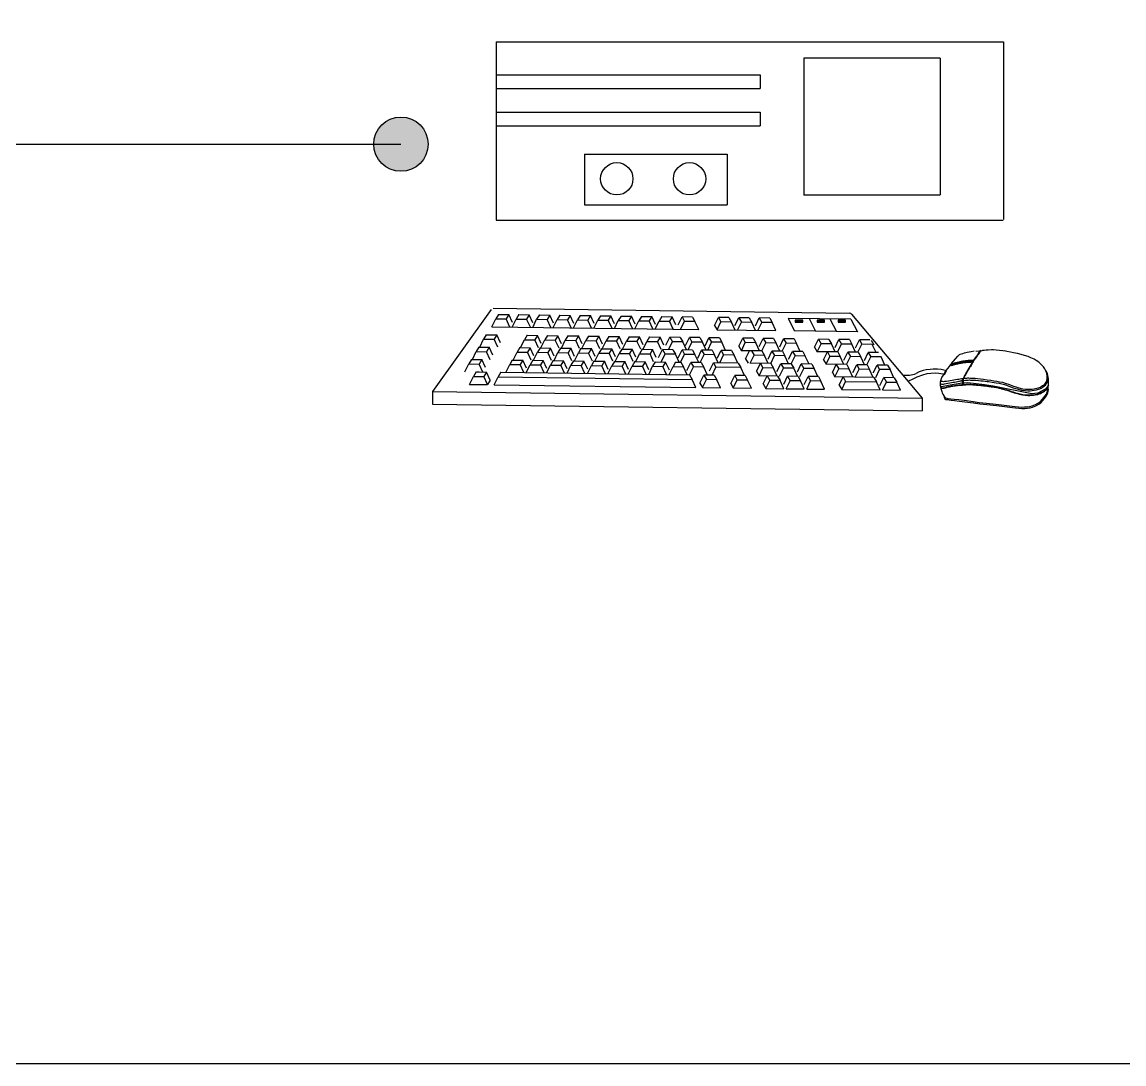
# Model space of a CAD drawing. Header units: millimetres. Extents: x 4 to 3929, y -454 to 587.
# Drawn here: x 2033.4 to 2134.8, y 3.1 to 99 of the extents above; entities that cross this region are included whole.
import ezdxf

# ---------------------------------------------------------------- set-up
doc = ezdxf.new("R2010")
doc.units = ezdxf.units.MM
doc.header["$LTSCALE"] = 10
for name, color, linetype in [('A-SYM01', 2, 'Continuous'), ('CZ-LIN1', 7, 'Continuous'), ('CZ-SYMB', 2, 'Continuous'), ('CZ-TABL-LIN1', 4, 'Continuous')]:
    doc.layers.add(name, color=color, linetype=linetype)

# ---------------------------------------------------------------- blocks, each defined once
blk = doc.blocks.new('WO')
at = {"layer": 'CZ-LIN1'}
h = blk.add_hatch(color=256, dxfattribs=at)
h.dxf.hatch_style = 1
edge = h.paths.add_edge_path()
edge.add_arc((0, 0), 2.5, 0, 360)
blk.add_circle((0, 0), 2.5, dxfattribs=at)

msp = doc.modelspace()

# ---------------------------------------------------------------- linework, layer by layer
at = {"layer": 'A-SYM01'}
for p, q in [((2077.02, 97.22), (2077.02, 80.78)), ((2077.02, 97.22), (2123.76, 97.22)), ((2123.76, 97.22), (2123.76, 80.84)), ((2105.37, 95.7), (2105.37, 83.1)), ((2117.92, 95.7), (2105.37, 95.7)), ((2117.92, 95.7), (2117.92, 83.13)), ((2077.02, 94.19), (2101.34, 94.19)), ((2101.34, 94.19), (2101.34, 92.93)), ((2077.02, 92.93), (2101.34, 92.93)), ((2077.02, 90.74), (2101.34, 90.74)), ((2101.34, 90.74), (2101.34, 89.49)), ((2077.02, 89.49), (2101.34, 89.49)), ((2085.17, 86.86), (2098.29, 86.86)), ((2085.17, 86.86), (2085.17, 82.21)), ((2098.29, 86.86), (2098.29, 82.21)), ((2085.17, 82.21), (2098.29, 82.21)), ((2117.92, 83.1), (2105.37, 83.1)), ((2077.02, 80.78), (2123.71, 80.78))]:
    msp.add_line(p, q, dxfattribs=at)
for centre in [(2088.14, 84.6), (2094.84, 84.6)]:
    msp.add_circle(centre, 1.49, dxfattribs=at)
at = {"layer": 'CZ-LIN1'}
msp.add_line((2023.86, 87.79), (2068.26, 87.79), dxfattribs=at)
at = {"layer": 'CZ-SYMB'}
for p, q in [((2076.56, 72.57), (2071.18, 65.01)), ((2076.76, 72.68), (2109.57, 72.23)), ((2077.24, 72.11), (2077, 71.71)), ((2077.24, 72.11), (2078.2, 72.1)), ((2078.2, 72.1), (2077.96, 71.69)), ((2078.54, 71.36), (2078.2, 72.1)), ((2079.12, 72.09), (2078.88, 71.68)), ((2079.12, 72.09), (2080.08, 72.08)), ((2080.08, 72.08), (2079.84, 71.67)), ((2080.42, 71.33), (2080.08, 72.08)), ((2081.01, 72.06), (2080.76, 71.66)), ((2081.01, 72.06), (2081.96, 72.05)), ((2081.96, 72.05), (2081.72, 71.64)), ((2082.3, 71.31), (2081.96, 72.05)), ((2109.76, 72.12), (2116.27, 64.39)), ((2076.64, 70.97), (2077, 71.71)), ((2077, 71.71), (2077.96, 71.69)), ((2078.3, 70.95), (2077.96, 71.69)), ((2078.52, 70.95), (2078.88, 71.68)), ((2078.88, 71.68), (2079.84, 71.67)), ((2080.18, 70.93), (2079.84, 71.67)), ((2080.4, 70.92), (2080.76, 71.66)), ((2080.76, 71.66), (2081.72, 71.64)), ((2082.06, 70.9), (2081.72, 71.64)), ((2082.28, 70.9), (2082.64, 71.63)), ((2082.89, 72.04), (2082.64, 71.63)), ((2082.64, 71.63), (2083.6, 71.62)), ((2082.89, 72.04), (2083.84, 72.02)), ((2083.84, 72.02), (2083.6, 71.62)), ((2083.94, 70.87), (2083.6, 71.62)), ((2084.18, 71.28), (2083.84, 72.02)), ((2084.16, 70.87), (2084.52, 71.6)), ((2084.77, 72.01), (2084.52, 71.6)), ((2084.52, 71.6), (2085.48, 71.59)), ((2084.77, 72.01), (2085.72, 72)), ((2085.72, 72), (2085.48, 71.59)), ((2085.82, 70.85), (2085.48, 71.59)), ((2086.06, 71.26), (2085.72, 72)), ((2086.04, 70.85), (2086.4, 71.58)), ((2086.65, 71.99), (2086.4, 71.58)), ((2086.4, 71.58), (2087.36, 71.57)), ((2086.65, 71.99), (2087.6, 71.97)), ((2087.6, 71.97), (2087.36, 71.57)), ((2087.7, 70.82), (2087.36, 71.57)), ((2087.94, 71.23), (2087.6, 71.97)), ((2087.92, 70.82), (2088.28, 71.55)), ((2088.53, 71.96), (2088.28, 71.55)), ((2088.28, 71.55), (2089.24, 71.54)), ((2088.53, 71.96), (2089.48, 71.95)), ((2089.48, 71.95), (2089.24, 71.54)), ((2089.58, 70.8), (2089.24, 71.54)), ((2089.82, 71.2), (2089.48, 71.95)), ((2089.8, 70.79), (2090.16, 71.53)), ((2090.41, 71.93), (2090.16, 71.53)), ((2090.16, 71.53), (2091.12, 71.51)), ((2090.41, 71.93), (2091.36, 71.92)), ((2091.36, 71.92), (2091.12, 71.51)), ((2091.46, 70.77), (2091.12, 71.51)), ((2091.7, 71.18), (2091.36, 71.92)), ((2091.68, 70.77), (2092.04, 71.5)), ((2092.29, 71.91), (2092.04, 71.5)), ((2092.04, 71.5), (2093, 71.49)), ((2092.29, 71.91), (2093.24, 71.9)), ((2093.24, 71.9), (2093, 71.49)), ((2093.34, 70.75), (2093, 71.49)), ((2093.58, 71.15), (2093.24, 71.9)), ((2093.79, 71.15), (2094.15, 71.88)), ((2094.02, 70.74), (2094.38, 71.47)), ((2094.15, 71.88), (2094.38, 71.47)), ((2095.11, 71.87), (2094.15, 71.88)), ((2095.34, 71.46), (2094.38, 71.47)), ((2095.11, 71.87), (2095.34, 71.46)), ((2095.68, 70.71), (2095.34, 71.46)), ((2097.14, 71.1), (2097.5, 71.84)), ((2097.14, 71.1), (2097.38, 70.69)), ((2097.38, 70.69), (2097.73, 71.42)), ((2098.46, 71.82), (2097.5, 71.84)), ((2097.5, 71.84), (2097.73, 71.42)), ((2098.69, 71.41), (2097.73, 71.42)), ((2098.46, 71.82), (2098.69, 71.41)), ((2099.03, 70.67), (2098.69, 71.41)), ((2099.02, 71.08), (2099.38, 71.81)), ((2099.26, 70.66), (2099.61, 71.4)), ((2099.38, 71.81), (2099.61, 71.4)), ((2100.34, 71.8), (2099.38, 71.81)), ((2100.57, 71.38), (2099.61, 71.4)), ((2100.34, 71.8), (2100.57, 71.38)), ((2100.91, 70.64), (2100.57, 71.38)), ((2100.9, 71.05), (2101.26, 71.79)), ((2101.14, 70.64), (2101.49, 71.37)), ((2101.26, 71.79), (2101.49, 71.37)), ((2102.22, 71.77), (2101.26, 71.79)), ((2102.45, 71.36), (2101.49, 71.37)), ((2102.22, 71.77), (2102.45, 71.36)), ((2102.79, 70.62), (2102.45, 71.36)), ((2103.91, 71.75), (2104.51, 70.59)), ((2109.7, 71.67), (2103.91, 71.75)), ((2104.58, 71.59), (2104.58, 71.4)), ((2105.27, 71.59), (2104.58, 71.59)), ((2104.58, 71.4), (2105.27, 71.4)), ((2105.27, 71.4), (2105.27, 71.59)), ((2105.84, 71.72), (2106.45, 70.57)), ((2106.58, 71.59), (2106.58, 71.4)), ((2107.27, 71.59), (2106.58, 71.59)), ((2106.58, 71.4), (2107.27, 71.4)), ((2107.27, 71.4), (2107.27, 71.59)), ((2107.77, 71.7), (2108.38, 70.54)), ((2108.51, 71.59), (2108.51, 71.4)), ((2109.2, 71.59), (2108.51, 71.59)), ((2108.51, 71.4), (2109.2, 71.4)), ((2109.2, 71.4), (2109.2, 71.59)), ((2109.7, 71.67), (2110.31, 70.51)), ((2076.12, 70.24), (2075.88, 69.84)), ((2076.12, 70.24), (2077.08, 70.23)), ((2076.64, 70.97), (2095.68, 70.71)), ((2077.08, 70.23), (2076.84, 69.82)), ((2077.42, 69.49), (2077.08, 70.23)), ((2079.88, 70.19), (2079.64, 69.78)), ((2079.88, 70.19), (2080.84, 70.18)), ((2080.84, 70.18), (2080.6, 69.77)), ((2081.18, 69.44), (2080.84, 70.18)), ((2081.76, 70.17), (2081.52, 69.76)), ((2081.76, 70.17), (2082.72, 70.15)), ((2082.72, 70.15), (2082.48, 69.75)), ((2083.06, 69.41), (2082.72, 70.15)), ((2083.64, 70.14), (2083.4, 69.73)), ((2083.64, 70.14), (2084.6, 70.13)), ((2084.6, 70.13), (2084.36, 69.72)), ((2084.94, 69.39), (2084.6, 70.13)), ((2085.52, 70.11), (2085.28, 69.71)), ((2085.52, 70.11), (2086.48, 70.1)), ((2086.48, 70.1), (2086.24, 69.69)), ((2086.82, 69.36), (2086.48, 70.1)), ((2087.4, 70.09), (2087.16, 69.68)), ((2087.4, 70.09), (2088.36, 70.08)), ((2088.36, 70.08), (2088.12, 69.67)), ((2088.7, 69.33), (2088.36, 70.08)), ((2089.28, 70.06), (2089.04, 69.66)), ((2089.28, 70.06), (2090.24, 70.05)), ((2090.24, 70.05), (2090, 69.64)), ((2090.58, 69.31), (2090.24, 70.05)), ((2091.16, 70.04), (2090.92, 69.63)), ((2091.16, 70.04), (2092.12, 70.02)), ((2092.12, 70.02), (2091.88, 69.62)), ((2092.46, 69.28), (2092.12, 70.02)), ((2092.67, 69.28), (2093.03, 70.01)), ((2093.99, 70), (2093.03, 70.01)), ((2093.03, 70.01), (2093.26, 69.6)), ((2097.38, 70.69), (2102.79, 70.62)), ((2110.31, 70.51), (2104.51, 70.59)), ((2075.44, 69.1), (2075.2, 68.7)), ((2075.44, 69.1), (2076.4, 69.09)), ((2075.52, 69.1), (2075.88, 69.84)), ((2075.88, 69.84), (2076.84, 69.82)), ((2076.4, 69.09), (2076.15, 68.68)), ((2076.74, 68.35), (2076.4, 69.09)), ((2077.18, 69.08), (2076.84, 69.82)), ((2079.2, 69.05), (2078.96, 68.64)), ((2079.2, 69.05), (2080.16, 69.04)), ((2079.28, 69.05), (2079.64, 69.78)), ((2079.64, 69.78), (2080.6, 69.77)), ((2080.16, 69.04), (2079.91, 68.63)), ((2080.5, 68.3), (2080.16, 69.04)), ((2080.94, 69.03), (2080.6, 69.77)), ((2081.08, 69.03), (2080.84, 68.62)), ((2081.08, 69.03), (2082.04, 69.01)), ((2081.16, 69.03), (2081.52, 69.76)), ((2081.52, 69.76), (2082.48, 69.75)), ((2082.04, 69.01), (2081.79, 68.61)), ((2082.38, 68.27), (2082.04, 69.01)), ((2082.82, 69), (2082.48, 69.75)), ((2082.96, 69), (2082.72, 68.59)), ((2082.96, 69), (2083.92, 68.99)), ((2083.04, 69), (2083.4, 69.73)), ((2083.4, 69.73), (2084.36, 69.72)), ((2084.7, 68.98), (2084.36, 69.72)), ((2084.92, 68.97), (2085.28, 69.71)), ((2085.28, 69.71), (2086.24, 69.69)), ((2086.58, 68.95), (2086.24, 69.69)), ((2086.8, 68.95), (2087.16, 69.68)), ((2087.16, 69.68), (2088.12, 69.67)), ((2088.46, 68.93), (2088.12, 69.67)), ((2088.68, 68.92), (2089.04, 69.66)), ((2089.04, 69.66), (2090, 69.64)), ((2090.34, 68.9), (2090, 69.64)), ((2090.56, 68.9), (2090.92, 69.63)), ((2090.92, 69.63), (2091.88, 69.62)), ((2092.22, 68.87), (2091.88, 69.62)), ((2092.9, 68.87), (2093.26, 69.6)), ((2094.22, 69.58), (2093.26, 69.6)), ((2093.99, 70), (2094.22, 69.58)), ((2094.56, 68.84), (2094.22, 69.58)), ((2094.47, 69.25), (2094.83, 69.99)), ((2094.7, 68.84), (2095.06, 69.57)), ((2095.79, 69.97), (2094.83, 69.99)), ((2094.83, 69.99), (2095.06, 69.57)), ((2096.02, 69.56), (2095.06, 69.57)), ((2095.79, 69.97), (2096.02, 69.56)), ((2096.36, 68.82), (2096.02, 69.56)), ((2096.27, 69.23), (2096.63, 69.96)), ((2096.51, 68.82), (2096.86, 69.55)), ((2096.63, 69.96), (2096.86, 69.55)), ((2097.59, 69.95), (2096.63, 69.96)), ((2097.82, 69.54), (2096.86, 69.55)), ((2097.59, 69.95), (2097.82, 69.54)), ((2098.16, 68.79), (2097.82, 69.54)), ((2099.38, 69.19), (2099.74, 69.92)), ((2099.38, 69.19), (2099.61, 68.77)), ((2099.61, 68.77), (2099.97, 69.51)), ((2100.7, 69.91), (2099.74, 69.92)), ((2099.74, 69.92), (2099.97, 69.51)), ((2100.93, 69.49), (2099.97, 69.51)), ((2100.7, 69.91), (2100.93, 69.49)), ((2101.27, 68.75), (2100.93, 69.49)), ((2101.26, 69.16), (2101.62, 69.89)), ((2101.49, 68.75), (2101.85, 69.48)), ((2102.58, 69.88), (2101.62, 69.89)), ((2101.62, 69.89), (2101.85, 69.48)), ((2102.81, 69.47), (2101.85, 69.48)), ((2102.58, 69.88), (2102.81, 69.47)), ((2103.15, 68.72), (2102.81, 69.47)), ((2103.14, 69.14), (2103.5, 69.87)), ((2103.37, 68.72), (2103.73, 69.45)), ((2103.5, 69.87), (2103.73, 69.45)), ((2104.46, 69.86), (2103.5, 69.87)), ((2104.69, 69.44), (2103.73, 69.45)), ((2104.46, 69.86), (2104.69, 69.44)), ((2105.03, 68.7), (2104.69, 69.44)), ((2106.36, 69.09), (2106.72, 69.82)), ((2106.36, 69.09), (2106.59, 68.68)), ((2106.59, 68.68), (2106.95, 69.41)), ((2106.72, 69.82), (2106.95, 69.41)), ((2107.68, 69.81), (2106.72, 69.82)), ((2107.91, 69.4), (2106.95, 69.41)), ((2107.68, 69.81), (2107.91, 69.4)), ((2108.25, 68.66), (2107.91, 69.4)), ((2108.24, 69.07), (2108.6, 69.8)), ((2108.47, 68.65), (2108.83, 69.38)), ((2109.56, 69.79), (2108.6, 69.8)), ((2108.6, 69.8), (2108.83, 69.38)), ((2109.79, 69.37), (2108.83, 69.38)), ((2109.56, 69.79), (2109.79, 69.37)), ((2110.13, 68.63), (2109.79, 69.37)), ((2110.12, 69.04), (2110.48, 69.77)), ((2110.35, 68.63), (2110.71, 69.36)), ((2110.48, 69.77), (2110.71, 69.36)), ((2111.44, 69.76), (2110.48, 69.77)), ((2111.67, 69.35), (2110.71, 69.36)), ((2111.56, 69.74), (2111.8, 69.32)), ((2112.01, 68.6), (2111.67, 69.35)), ((2074.84, 67.96), (2075.2, 68.7)), ((2075.2, 68.7), (2076.15, 68.68)), ((2076.49, 67.94), (2076.15, 68.68)), ((2078.6, 67.91), (2078.96, 68.64)), ((2078.96, 68.64), (2079.91, 68.63)), ((2080.25, 67.89), (2079.91, 68.63)), ((2080.48, 67.89), (2080.84, 68.62)), ((2080.84, 68.62), (2081.79, 68.61)), ((2082.13, 67.86), (2081.79, 68.61)), ((2082.36, 67.86), (2082.72, 68.59)), ((2082.72, 68.59), (2083.67, 68.58)), ((2083.92, 68.99), (2083.67, 68.58)), ((2084.01, 67.84), (2083.67, 68.58)), ((2084.26, 68.25), (2083.92, 68.99)), ((2084.24, 67.83), (2084.6, 68.57)), ((2084.84, 68.98), (2084.6, 68.57)), ((2084.6, 68.57), (2085.55, 68.55)), ((2084.84, 68.98), (2085.8, 68.96)), ((2085.8, 68.96), (2085.55, 68.55)), ((2085.89, 67.81), (2085.55, 68.55)), ((2086.14, 68.22), (2085.8, 68.96)), ((2086.12, 67.81), (2086.48, 68.54)), ((2086.72, 68.95), (2086.48, 68.54)), ((2086.48, 68.54), (2087.44, 68.53)), ((2086.72, 68.95), (2087.68, 68.94)), ((2087.68, 68.94), (2087.44, 68.53)), ((2087.77, 67.79), (2087.44, 68.53)), ((2088.02, 68.19), (2087.68, 68.94)), ((2088, 67.78), (2088.36, 68.52)), ((2088.6, 68.92), (2088.36, 68.52)), ((2088.36, 68.52), (2089.32, 68.5)), ((2088.6, 68.92), (2089.56, 68.91)), ((2089.56, 68.91), (2089.32, 68.5)), ((2089.65, 67.76), (2089.32, 68.5)), ((2089.9, 68.17), (2089.56, 68.91)), ((2089.88, 67.76), (2090.24, 68.49)), ((2090.48, 68.9), (2090.24, 68.49)), ((2090.24, 68.49), (2091.2, 68.48)), ((2090.48, 68.9), (2091.44, 68.89)), ((2091.44, 68.89), (2091.2, 68.48)), ((2091.53, 67.74), (2091.2, 68.48)), ((2091.78, 68.14), (2091.44, 68.89)), ((2091.99, 68.14), (2092.35, 68.87)), ((2092.22, 67.73), (2092.58, 68.46)), ((2093.3, 68.86), (2092.35, 68.87)), ((2092.35, 68.87), (2092.58, 68.46)), ((2093.54, 68.45), (2092.58, 68.46)), ((2093.3, 68.86), (2093.54, 68.45)), ((2093.88, 67.7), (2093.54, 68.45)), ((2093.79, 68.12), (2094.15, 68.85)), ((2094.02, 67.7), (2094.38, 68.43)), ((2094.15, 68.85), (2094.38, 68.43)), ((2095.11, 68.83), (2094.15, 68.85)), ((2095.34, 68.42), (2094.38, 68.43)), ((2095.11, 68.83), (2095.34, 68.42)), ((2095.68, 67.68), (2095.34, 68.42)), ((2095.59, 68.09), (2095.95, 68.82)), ((2095.82, 67.68), (2096.18, 68.41)), ((2096.91, 68.81), (2095.95, 68.82)), ((2095.95, 68.82), (2096.18, 68.41)), ((2097.14, 68.4), (2096.18, 68.41)), ((2096.91, 68.81), (2097.14, 68.4)), ((2097.48, 67.65), (2097.14, 68.4)), ((2097.39, 68.07), (2097.75, 68.8)), ((2097.62, 67.65), (2097.98, 68.38)), ((2098.71, 68.79), (2097.75, 68.8)), ((2097.75, 68.8), (2097.98, 68.38)), ((2098.94, 68.37), (2097.98, 68.38)), ((2098.71, 68.79), (2098.94, 68.37)), ((2099.28, 67.63), (2098.94, 68.37)), ((2101.51, 68.75), (2099.61, 68.77)), ((2100, 68.03), (2100.36, 68.76)), ((2100, 68.03), (2100.24, 67.62)), ((2100.43, 67.61), (2100.79, 68.35)), ((2100.55, 68.76), (2100.79, 68.35)), ((2101.74, 68.33), (2100.79, 68.35)), ((2101.51, 68.75), (2101.74, 68.33)), ((2102.08, 67.59), (2101.74, 68.33)), ((2102.08, 68), (2102.43, 68.73)), ((2102.31, 67.59), (2102.67, 68.32)), ((2103.39, 68.72), (2102.43, 68.73)), ((2102.43, 68.73), (2102.67, 68.32)), ((2103.62, 68.31), (2102.67, 68.32)), ((2103.39, 68.72), (2103.62, 68.31)), ((2103.96, 67.57), (2103.62, 68.31)), ((2103.96, 67.98), (2104.31, 68.71)), ((2104.19, 67.56), (2104.55, 68.29)), ((2105.27, 68.7), (2104.31, 68.71)), ((2104.31, 68.71), (2104.55, 68.29)), ((2105.5, 68.28), (2104.55, 68.29)), ((2105.27, 68.7), (2105.5, 68.28)), ((2105.84, 67.54), (2105.5, 68.28)), ((2108.49, 68.65), (2106.59, 68.68)), ((2107.18, 67.93), (2107.53, 68.66)), ((2107.41, 67.52), (2107.77, 68.25)), ((2107.53, 68.66), (2107.77, 68.25)), ((2108.72, 68.24), (2107.77, 68.25)), ((2108.49, 68.65), (2108.72, 68.24)), ((2109.06, 67.5), (2108.72, 68.24)), ((2109.06, 67.91), (2109.41, 68.64)), ((2109.29, 67.49), (2109.65, 68.22)), ((2110.37, 68.63), (2109.41, 68.64)), ((2109.41, 68.64), (2109.65, 68.22)), ((2110.6, 68.21), (2109.65, 68.22)), ((2110.37, 68.63), (2110.6, 68.21)), ((2110.94, 67.47), (2110.6, 68.21)), ((2110.94, 67.88), (2111.29, 68.61)), ((2111.17, 67.47), (2111.53, 68.2)), ((2112.25, 68.6), (2111.29, 68.61)), ((2111.29, 68.61), (2111.53, 68.2)), ((2112.48, 68.19), (2111.53, 68.2)), ((2112.82, 67.44), (2112.48, 68.19)), ((2118.93, 67.55), (2119.54, 68.28)), ((2119.54, 68.28), (2119.59, 68.33)), ((2119.59, 68.33), (2119.65, 68.37)), ((2119.65, 68.37), (2119.71, 68.42)), ((2119.71, 68.42), (2119.76, 68.44)), ((2119.76, 68.44), (2119.88, 68.48)), ((2119.88, 68.48), (2120.01, 68.52)), ((2120.01, 68.52), (2120.17, 68.56)), ((2120.17, 68.56), (2120.41, 68.62)), ((2120.41, 68.62), (2120.76, 68.7)), ((2120.76, 68.7), (2121.06, 68.75)), ((2121.09, 68.03), (2121.03, 67.95)), ((2121.15, 68.12), (2121.09, 68.03)), ((2121.13, 68.01), (2121.1, 67.96)), ((2121.18, 68.08), (2121.13, 68.01)), ((2121.22, 68.22), (2121.15, 68.12)), ((2121.23, 68.16), (2121.18, 68.08)), ((2121.19, 68.72), (2121.52, 68.76)), ((2121.28, 68.31), (2121.22, 68.22)), ((2121.3, 68.26), (2121.23, 68.16)), ((2121.34, 68.4), (2121.28, 68.31)), ((2121.36, 68.35), (2121.3, 68.26)), ((2121.42, 68.51), (2121.34, 68.4)), ((2121.42, 68.43), (2121.36, 68.35)), ((2121.49, 68.6), (2121.42, 68.51)), ((2121.48, 68.51), (2121.42, 68.43)), ((2121.53, 68.59), (2121.48, 68.51)), ((2121.56, 68.69), (2121.49, 68.6)), ((2121.52, 68.76), (2121.77, 68.78)), ((2121.59, 68.67), (2121.53, 68.59)), ((2121.65, 68.8), (2121.56, 68.69)), ((2121.64, 68.73), (2121.59, 68.67)), ((2121.7, 68.81), (2121.64, 68.73)), ((2121.96, 68.8), (2121.82, 68.78)), ((2122.14, 68.82), (2121.96, 68.8)), ((2122.34, 68.83), (2122.14, 68.82)), ((2122.64, 68.84), (2122.34, 68.83)), ((2122.84, 68.84), (2122.64, 68.84)), ((2123.07, 68.82), (2122.84, 68.84)), ((2123.38, 68.8), (2123.07, 68.82)), ((2123.68, 68.76), (2123.38, 68.8)), ((2123.93, 68.73), (2123.68, 68.76)), ((2124.06, 68.71), (2123.81, 68.75)), ((2124.39, 68.64), (2124.06, 68.71)), ((2124.67, 68.58), (2124.39, 68.64)), ((2125.04, 68.5), (2124.67, 68.58)), ((2125.38, 68.42), (2125.04, 68.5)), ((2125.69, 68.33), (2125.38, 68.42)), ((2126.02, 68.22), (2125.69, 68.33)), ((2126.28, 68.12), (2126.02, 68.22)), ((2126.58, 67.98), (2126.28, 68.12)), ((2074.16, 66.82), (2074.52, 67.56)), ((2074.76, 67.96), (2074.52, 67.56)), ((2074.52, 67.56), (2075.47, 67.54)), ((2074.76, 67.96), (2075.72, 67.95)), ((2075.72, 67.95), (2075.47, 67.54)), ((2075.81, 66.8), (2075.47, 67.54)), ((2076.06, 67.21), (2075.72, 67.95)), ((2077.92, 66.77), (2078.28, 67.51)), ((2078.52, 67.91), (2078.28, 67.51)), ((2078.28, 67.51), (2079.23, 67.49)), ((2078.52, 67.91), (2079.48, 67.9)), ((2079.48, 67.9), (2079.23, 67.49)), ((2079.57, 66.75), (2079.23, 67.49)), ((2079.82, 67.16), (2079.48, 67.9)), ((2079.8, 66.75), (2080.16, 67.48)), ((2080.4, 67.89), (2080.16, 67.48)), ((2080.16, 67.48), (2081.11, 67.47)), ((2080.4, 67.89), (2081.36, 67.87)), ((2081.36, 67.87), (2081.11, 67.47)), ((2081.45, 66.72), (2081.11, 67.47)), ((2081.7, 67.13), (2081.36, 67.87)), ((2081.68, 66.72), (2082.04, 67.45)), ((2082.28, 67.86), (2082.04, 67.45)), ((2082.04, 67.45), (2082.99, 67.44)), ((2082.28, 67.86), (2083.24, 67.85)), ((2083.24, 67.85), (2082.99, 67.44)), ((2083.33, 66.7), (2082.99, 67.44)), ((2083.58, 67.11), (2083.24, 67.85)), ((2083.56, 66.7), (2083.92, 67.43)), ((2084.16, 67.84), (2083.92, 67.43)), ((2083.92, 67.43), (2084.87, 67.42)), ((2084.16, 67.84), (2085.12, 67.82)), ((2085.12, 67.82), (2084.87, 67.42)), ((2085.21, 66.67), (2084.87, 67.42)), ((2085.46, 67.08), (2085.12, 67.82)), ((2085.44, 66.67), (2085.8, 67.4)), ((2086.04, 67.81), (2085.8, 67.4)), ((2085.8, 67.4), (2086.75, 67.39)), ((2086.04, 67.81), (2087, 67.8)), ((2087, 67.8), (2086.75, 67.39)), ((2087.09, 66.65), (2086.75, 67.39)), ((2087.34, 67.05), (2087, 67.8)), ((2087.32, 66.64), (2087.68, 67.38)), ((2087.92, 67.78), (2087.68, 67.38)), ((2087.68, 67.38), (2088.63, 67.36)), ((2087.92, 67.78), (2088.88, 67.77)), ((2088.88, 67.77), (2088.63, 67.36)), ((2088.97, 66.62), (2088.63, 67.36)), ((2089.22, 67.03), (2088.88, 67.77)), ((2089.2, 66.62), (2089.56, 67.35)), ((2089.8, 67.76), (2089.56, 67.35)), ((2089.56, 67.35), (2090.51, 67.34)), ((2089.8, 67.76), (2090.76, 67.75)), ((2090.76, 67.75), (2090.51, 67.34)), ((2090.85, 66.6), (2090.51, 67.34)), ((2091.1, 67), (2090.76, 67.75)), ((2091.08, 66.59), (2091.44, 67.33)), ((2091.68, 67.73), (2091.44, 67.33)), ((2091.44, 67.33), (2092.39, 67.31)), ((2091.68, 67.73), (2092.64, 67.72)), ((2092.64, 67.72), (2092.39, 67.31)), ((2092.73, 66.57), (2092.39, 67.31)), ((2092.98, 66.98), (2092.64, 67.72)), ((2092.96, 66.57), (2093.32, 67.3)), ((2093.56, 67.71), (2093.32, 67.3)), ((2093.32, 67.3), (2094.27, 67.29)), ((2093.56, 67.71), (2094.04, 67.7)), ((2094.04, 67.7), (2094.27, 67.29)), ((2094.61, 66.54), (2094.27, 67.29)), ((2094.6, 66.96), (2094.96, 67.69)), ((2094.84, 66.54), (2095.2, 67.27)), ((2095.92, 67.68), (2094.96, 67.69)), ((2094.96, 67.69), (2095.2, 67.27)), ((2096.15, 67.26), (2095.2, 67.27)), ((2095.92, 67.68), (2096.15, 67.26)), ((2096.49, 66.52), (2096.15, 67.26)), ((2096.68, 66.93), (2097.03, 67.66)), ((2096.91, 66.51), (2097.27, 67.25)), ((2099.33, 67.63), (2097.03, 67.66)), ((2097.03, 67.66), (2097.27, 67.25)), ((2099.56, 67.21), (2097.27, 67.25)), ((2099.33, 67.63), (2099.56, 67.21)), ((2099.9, 66.47), (2099.56, 67.21)), ((2102.33, 67.59), (2100.43, 67.61)), ((2101.01, 66.87), (2101.37, 67.6)), ((2101.24, 66.45), (2101.6, 67.19)), ((2101.37, 67.6), (2101.6, 67.19)), ((2102.56, 67.17), (2101.6, 67.19)), ((2102.33, 67.59), (2102.56, 67.17)), ((2102.9, 66.43), (2102.56, 67.17)), ((2102.89, 66.84), (2103.25, 67.57)), ((2103.12, 66.43), (2103.48, 67.16)), ((2103.25, 67.57), (2103.48, 67.16)), ((2104.21, 67.56), (2103.25, 67.57)), ((2104.44, 67.15), (2103.48, 67.16)), ((2104.21, 67.56), (2104.44, 67.15)), ((2104.78, 66.41), (2104.44, 67.15)), ((2104.77, 66.82), (2105.13, 67.55)), ((2105, 66.4), (2105.36, 67.13)), ((2105.13, 67.55), (2105.36, 67.13)), ((2106.09, 67.54), (2105.13, 67.55)), ((2106.32, 67.12), (2105.36, 67.13)), ((2106.09, 67.54), (2106.32, 67.12)), ((2106.66, 66.38), (2106.32, 67.12)), ((2107.18, 67.93), (2107.41, 67.52)), ((2109.31, 67.49), (2107.41, 67.52)), ((2107.99, 66.77), (2108.35, 67.5)), ((2108.22, 66.36), (2108.58, 67.09)), ((2108.35, 67.5), (2108.58, 67.09)), ((2109.54, 67.08), (2108.58, 67.09)), ((2109.31, 67.49), (2109.54, 67.08)), ((2109.88, 66.34), (2109.54, 67.08)), ((2109.87, 66.75), (2110.23, 67.48)), ((2110.1, 66.33), (2110.46, 67.07)), ((2110.23, 67.48), (2110.46, 67.07)), ((2111.19, 67.47), (2110.23, 67.48)), ((2111.42, 67.05), (2110.46, 67.07)), ((2111.19, 67.47), (2111.42, 67.05)), ((2111.76, 66.31), (2111.42, 67.05)), ((2111.75, 66.72), (2112.11, 67.45)), ((2111.98, 66.31), (2112.34, 67.04)), ((2112.11, 67.45), (2112.34, 67.04)), ((2113.07, 67.44), (2112.11, 67.45)), ((2113.3, 67.03), (2112.34, 67.04)), ((2113.07, 67.44), (2113.3, 67.03)), ((2113.64, 66.28), (2113.3, 67.03)), ((2116.63, 67), (2116.36, 66.94)), ((2116.99, 67.05), (2116.63, 67)), ((2117.28, 67.07), (2116.99, 67.05)), ((2117.66, 67.07), (2117.28, 67.07)), ((2118.02, 67.03), (2117.66, 67.07)), ((2118.51, 66.92), (2118.02, 67.03)), ((2118.48, 66.95), (2118.62, 67.14)), ((2118.62, 67.14), (2118.77, 67.32)), ((2118.77, 67.32), (2118.9, 67.51)), ((2118.96, 67.52), (2118.89, 67.44)), ((2118.89, 67.44), (2118.94, 67.42)), ((2118.9, 67.51), (2119.05, 67.55)), ((2119, 67.47), (2118.9, 67.44)), ((2118.9, 67.44), (2118.92, 67.4)), ((2118.92, 67.4), (2119.09, 67.45)), ((2119.2, 67.63), (2118.93, 67.55)), ((2118.94, 67.42), (2119.47, 67.57)), ((2119.01, 67.52), (2118.96, 67.52)), ((2119.12, 67.5), (2119, 67.47)), ((2119.15, 67.56), (2119.01, 67.52)), ((2119.05, 67.55), (2119.2, 67.59)), ((2119.09, 67.45), (2119.25, 67.49)), ((2119.2, 67.52), (2119.12, 67.5)), ((2119.29, 67.6), (2119.15, 67.56)), ((2119.34, 67.66), (2119.2, 67.63)), ((2119.2, 67.59), (2119.35, 67.63)), ((2119.31, 67.55), (2119.2, 67.52)), ((2119.25, 67.49), (2119.4, 67.53)), ((2119.44, 67.63), (2119.29, 67.6)), ((2119.46, 67.58), (2119.31, 67.55)), ((2119.47, 67.69), (2119.34, 67.66)), ((2119.35, 67.63), (2119.46, 67.65)), ((2119.4, 67.53), (2119.54, 67.56)), ((2119.61, 67.67), (2119.44, 67.63)), ((2119.46, 67.65), (2119.58, 67.68)), ((2119.62, 67.62), (2119.46, 67.58)), ((2119.62, 67.72), (2119.47, 67.69)), ((2119.47, 67.57), (2120.06, 67.68)), ((2119.54, 67.56), (2119.68, 67.59)), ((2119.58, 67.68), (2119.69, 67.7)), ((2119.8, 67.7), (2119.61, 67.67)), ((2119.74, 67.75), (2119.62, 67.72)), ((2119.75, 67.64), (2119.62, 67.62)), ((2119.68, 67.59), (2119.85, 67.62)), ((2119.69, 67.7), (2119.8, 67.72)), ((2119.86, 67.77), (2119.74, 67.75)), ((2119.9, 67.67), (2119.75, 67.64)), ((2119.8, 67.72), (2119.92, 67.75)), ((2119.96, 67.73), (2119.8, 67.7)), ((2119.85, 67.62), (2119.99, 67.64)), ((2119.99, 67.8), (2119.86, 67.77)), ((2120.04, 67.7), (2119.9, 67.67)), ((2119.92, 67.75), (2120.06, 67.77)), ((2120.07, 67.75), (2119.96, 67.73)), ((2120.1, 67.82), (2119.99, 67.8)), ((2119.99, 67.64), (2120.13, 67.67)), ((2120.16, 67.71), (2120.04, 67.7)), ((2120.06, 67.77), (2120.2, 67.79)), ((2120.06, 67.68), (2120.37, 67.72)), ((2120.25, 67.78), (2120.07, 67.75)), ((2120.24, 67.84), (2120.1, 67.82)), ((2120.13, 67.67), (2120.27, 67.69)), ((2120.28, 67.73), (2120.16, 67.71)), ((2120.2, 67.79), (2120.35, 67.81)), ((2120.37, 67.85), (2120.24, 67.84)), ((2120.96, 67.83), (2120.25, 66.63)), ((2120.38, 67.79), (2120.25, 67.78)), ((2120.27, 67.69), (2120.38, 67.7)), ((2120.39, 67.74), (2120.28, 67.73)), ((2120.35, 67.81), (2120.47, 67.82)), ((2120.51, 67.87), (2120.37, 67.85)), ((2120.37, 67.72), (2120.66, 67.73)), ((2120.53, 67.8), (2120.38, 67.79)), ((2120.38, 67.7), (2120.51, 67.71)), ((2120.51, 67.75), (2120.39, 67.74)), ((2120.47, 67.82), (2120.61, 67.83)), ((2120.52, 67.01), (2120.48, 66.95)), ((2120.62, 67.87), (2120.51, 67.87)), ((2120.64, 67.75), (2120.51, 67.75)), ((2120.51, 67.71), (2120.63, 67.71)), ((2120.56, 67.08), (2120.52, 67.01)), ((2120.69, 67.81), (2120.53, 67.8)), ((2120.59, 67.14), (2120.56, 67.08)), ((2120.63, 67.2), (2120.59, 67.14)), ((2120.61, 67.83), (2120.73, 67.84)), ((2120.73, 67.88), (2120.62, 67.87)), ((2120.63, 67.71), (2120.75, 67.7)), ((2120.66, 67.26), (2120.63, 67.2)), ((2120.74, 67.74), (2120.64, 67.75)), ((2120.66, 67.73), (2120.74, 67.73)), ((2120.71, 67.32), (2120.66, 67.26)), ((2120.8, 67.82), (2120.69, 67.81)), ((2120.76, 67.4), (2120.71, 67.32)), ((2120.85, 67.88), (2120.73, 67.88)), ((2120.73, 67.84), (2120.86, 67.84)), ((2120.8, 67.82), (2120.74, 67.74)), ((2120.74, 67.73), (2120.8, 67.82)), ((2120.75, 67.7), (2120.81, 67.78)), ((2120.8, 67.47), (2120.76, 67.4)), ((2120.81, 67.78), (2120.8, 67.82)), ((2120.83, 67.53), (2120.8, 67.47)), ((2120.87, 67.6), (2120.83, 67.53)), ((2120.93, 67.88), (2120.85, 67.88)), ((2120.86, 67.84), (2120.96, 67.83)), ((2120.9, 67.66), (2120.87, 67.6)), ((2120.95, 67.72), (2120.9, 67.66)), ((2120.99, 67.87), (2120.93, 67.88)), ((2120.97, 67.78), (2120.95, 67.72)), ((2121.01, 67.83), (2120.97, 67.78)), ((2121.03, 67.95), (2120.99, 67.87)), ((2121.05, 67.89), (2121.01, 67.83)), ((2121.1, 67.96), (2121.05, 67.89)), ((2126.77, 67.86), (2126.58, 67.98)), ((2126.99, 67.71), (2126.77, 67.86)), ((2127.16, 67.57), (2126.99, 67.71)), ((2127.29, 67.43), (2127.16, 67.57)), ((2127.43, 67.29), (2127.29, 67.43)), ((2127.56, 67.11), (2127.43, 67.29)), ((2127.66, 66.91), (2127.56, 67.11)), ((2074.59, 65.67), (2074.95, 66.4)), ((2075.19, 66.81), (2074.95, 66.4)), ((2074.95, 66.4), (2075.9, 66.39)), ((2075.19, 66.81), (2076.15, 66.8)), ((2075.24, 66.81), (2075.46, 66.81)), ((2076.15, 66.8), (2075.9, 66.39)), ((2076.24, 65.65), (2075.9, 66.39)), ((2076.49, 66.05), (2076.15, 66.8)), ((2076.49, 66.05), (2076.24, 65.65)), ((2076.85, 65.64), (2077.21, 66.37)), ((2077.45, 66.78), (2077.21, 66.37)), ((2077.21, 66.37), (2095.09, 66.13)), ((2077.45, 66.78), (2094.85, 66.54)), ((2094.85, 66.54), (2095.09, 66.13)), ((2095.43, 65.38), (2095.09, 66.13)), ((2095.8, 65.79), (2096.16, 66.52)), ((2096.03, 65.38), (2096.39, 66.11)), ((2096.16, 66.52), (2096.39, 66.11)), ((2097.12, 66.51), (2096.16, 66.52)), ((2097.35, 66.1), (2096.39, 66.11)), ((2097.12, 66.51), (2097.35, 66.1)), ((2097.69, 65.35), (2097.35, 66.1)), ((2098.64, 65.75), (2099, 66.48)), ((2098.87, 65.34), (2099.23, 66.07)), ((2099, 66.48), (2099.23, 66.07)), ((2099.95, 66.47), (2099, 66.48)), ((2100.19, 66.06), (2099.23, 66.07)), ((2099.95, 66.47), (2100.19, 66.06)), ((2100.53, 65.31), (2100.19, 66.06)), ((2101.01, 66.87), (2101.24, 66.45)), ((2102.95, 66.43), (2101.24, 66.45)), ((2101.63, 65.71), (2101.99, 66.44)), ((2101.87, 65.3), (2102.22, 66.03)), ((2101.99, 66.44), (2102.22, 66.03)), ((2103.18, 66.02), (2102.22, 66.03)), ((2102.95, 66.43), (2103.18, 66.02)), ((2103.52, 65.27), (2103.18, 66.02)), ((2103.51, 65.68), (2103.87, 66.42)), ((2103.75, 65.27), (2104.1, 66)), ((2103.87, 66.42), (2104.1, 66)), ((2104.83, 66.4), (2103.87, 66.42)), ((2105.06, 65.99), (2104.1, 66)), ((2104.83, 66.4), (2105.06, 65.99)), ((2105.4, 65.25), (2105.06, 65.99)), ((2105.39, 65.66), (2105.75, 66.39)), ((2105.63, 65.24), (2105.98, 65.98)), ((2106.71, 66.38), (2105.75, 66.39)), ((2105.75, 66.39), (2105.98, 65.98)), ((2106.94, 65.96), (2105.98, 65.98)), ((2106.71, 66.38), (2106.94, 65.96)), ((2107.28, 65.22), (2106.94, 65.96)), ((2107.99, 66.77), (2108.22, 66.36)), ((2111.81, 66.31), (2108.22, 66.36)), ((2108.61, 65.61), (2108.97, 66.35)), ((2108.97, 66.35), (2109.2, 65.93)), ((2111.81, 66.31), (2112.04, 65.89)), ((2112.37, 65.56), (2112.73, 66.3)), ((2112.73, 66.3), (2112.96, 65.88)), ((2113.69, 66.28), (2112.73, 66.3)), ((2113.69, 66.28), (2113.92, 65.87)), ((2115.01, 66), (2115.32, 66.13)), ((2115.32, 66.13), (2115.79, 66.35)), ((2115.99, 66.81), (2115.71, 66.68)), ((2115.79, 66.35), (2116.32, 66.56)), ((2116.36, 66.94), (2115.99, 66.81)), ((2116.32, 66.56), (2116.72, 66.67)), ((2116.72, 66.67), (2117.05, 66.71)), ((2117.05, 66.71), (2117.47, 66.74)), ((2117.47, 66.74), (2117.79, 66.71)), ((2117.79, 66.71), (2118.17, 66.64)), ((2117.95, 65.96), (2117.94, 65.92)), ((2117.98, 66.04), (2117.95, 65.95)), ((2117.97, 66.01), (2118.08, 66.29)), ((2117.99, 65.97), (2117.97, 66.01)), ((2118.04, 65.94), (2117.99, 65.97)), ((2118.08, 66.29), (2118.21, 66.51)), ((2118.17, 66.64), (2118.32, 66.59)), ((2118.21, 66.51), (2118.35, 66.75)), ((2118.32, 66.59), (2118.51, 66.92)), ((2118.35, 66.75), (2118.48, 66.95)), ((2118.68, 65.97), (2118.5, 65.94)), ((2118.85, 66), (2118.68, 65.97)), ((2119.02, 66.03), (2118.85, 66)), ((2119.18, 66.05), (2119.02, 66.03)), ((2119.34, 66.08), (2119.18, 66.05)), ((2119.5, 66.11), (2119.34, 66.08)), ((2119.64, 66.13), (2119.5, 66.11)), ((2119.52, 65.93), (2119.63, 65.96)), ((2119.63, 65.96), (2119.71, 65.97)), ((2119.76, 66.16), (2119.64, 66.13)), ((2119.71, 65.97), (2119.78, 65.98)), ((2119.89, 66.17), (2119.76, 66.16)), ((2119.78, 65.98), (2119.86, 66)), ((2119.86, 66), (2119.91, 66.01)), ((2120.02, 66.19), (2119.89, 66.17)), ((2119.91, 66.01), (2119.97, 66.01)), ((2119.97, 66.09), (2119.99, 66.15)), ((2119.97, 66.03), (2119.97, 66.09)), ((2119.97, 66.05), (2119.98, 66.09)), ((2119.97, 66.01), (2119.97, 66.05)), ((2119.97, 65.97), (2119.97, 66.03)), ((2119.97, 65.9), (2119.97, 65.97)), ((2119.98, 66.09), (2119.99, 66.12)), ((2119.99, 66.15), (2120.03, 66.22)), ((2119.99, 66.12), (2120.03, 66.21)), ((2120.03, 66.22), (2120.02, 66.19)), ((2120.04, 66.13), (2120.02, 66.06)), ((2120.04, 66.12), (2120.02, 66.07)), ((2120.02, 66.07), (2120.02, 66.02)), ((2120.02, 66.06), (2120.02, 66)), ((2120.02, 66.02), (2120.24, 66.06)), ((2120.02, 66), (2120.02, 65.96)), ((2120.02, 65.96), (2120.02, 65.89)), ((2120.06, 66.28), (2120.03, 66.22)), ((2120.06, 66.19), (2120.04, 66.13)), ((2120.05, 66.17), (2120.04, 66.12)), ((2120.12, 66.38), (2120.06, 66.28)), ((2120.1, 66.27), (2120.06, 66.21)), ((2120.06, 66.21), (2120.17, 66.23)), ((2120.13, 66.33), (2120.1, 66.27)), ((2120.17, 66.47), (2120.12, 66.38)), ((2120.17, 66.4), (2120.13, 66.33)), ((2120.21, 66.55), (2120.17, 66.47)), ((2120.2, 66.47), (2120.17, 66.4)), ((2120.17, 66.23), (2120.29, 66.24)), ((2120.24, 66.52), (2120.2, 66.47)), ((2120.25, 66.63), (2120.21, 66.55)), ((2120.26, 66.59), (2120.24, 66.52)), ((2120.24, 66.06), (2120.36, 66.07)), ((2120.3, 66.64), (2120.26, 66.59)), ((2120.29, 66.24), (2120.38, 66.25)), ((2120.33, 66.7), (2120.3, 66.64)), ((2120.36, 66.76), (2120.33, 66.7)), ((2120.4, 66.81), (2120.36, 66.76)), ((2120.36, 66.07), (2120.48, 66.07)), ((2120.38, 66.25), (2120.46, 66.26)), ((2120.44, 66.88), (2120.4, 66.81)), ((2120.48, 66.95), (2120.44, 66.88)), ((2120.46, 66.26), (2120.57, 66.26)), ((2120.48, 66.07), (2120.62, 66.08)), ((2120.57, 66.26), (2120.68, 66.25)), ((2120.62, 66.08), (2120.72, 66.07)), ((2120.68, 66.25), (2120.79, 66.25)), ((2120.72, 66.07), (2120.83, 66.07)), ((2120.79, 66.25), (2120.89, 66.25)), ((2120.83, 66.07), (2121.04, 66.06)), ((2120.89, 66.25), (2120.98, 66.24)), ((2120.98, 66.24), (2121.14, 66.23)), ((2121.04, 66.06), (2121.21, 66.05)), ((2121.14, 66.23), (2121.36, 66.21)), ((2121.21, 66.05), (2121.44, 66.03)), ((2121.36, 66.21), (2121.62, 66.17)), ((2121.44, 66.03), (2121.66, 66)), ((2121.62, 66.17), (2121.91, 66.14)), ((2121.66, 66), (2121.88, 65.98)), ((2121.88, 65.98), (2122.07, 65.96)), ((2121.91, 66.14), (2122.24, 66.1)), ((2122.07, 65.96), (2122.24, 65.94)), ((2122.24, 66.1), (2122.57, 66.05)), ((2122.57, 66.05), (2122.85, 66)), ((2122.85, 66), (2123.13, 65.96)), ((2123.13, 65.96), (2123.39, 65.91)), ((2127.71, 66.8), (2127.66, 66.92)), ((2127.74, 66.68), (2127.66, 66.91)), ((2127.73, 66.8), (2127.68, 66.91)), ((2127.76, 66.68), (2127.71, 66.8)), ((2127.71, 65.94), (2127.75, 66.04)), ((2127.79, 66.64), (2127.73, 66.8)), ((2127.78, 66.44), (2127.74, 66.68)), ((2127.75, 66.04), (2127.77, 66.14)), ((2127.79, 66.56), (2127.76, 66.68)), ((2127.77, 66.14), (2127.78, 66.26)), ((2127.78, 66.26), (2127.78, 66.44)), ((2127.83, 66.5), (2127.79, 66.64)), ((2127.82, 66.44), (2127.79, 66.56)), ((2127.79, 65.94), (2127.82, 66.04)), ((2127.83, 66.33), (2127.82, 66.44)), ((2127.82, 66.04), (2127.83, 66.15)), ((2127.86, 66.36), (2127.83, 66.5)), ((2127.83, 66.25), (2127.83, 66.33)), ((2127.83, 66.15), (2127.83, 66.25)), ((2127.88, 66.19), (2127.86, 66.36)), ((2127.89, 66.05), (2127.88, 66.19)), ((2127.9, 65.88), (2127.89, 66.05)), ((2071.18, 65.01), (2071.16, 63.85)), ((2071.18, 65.01), (2116.27, 64.39)), ((2074.59, 65.67), (2076.24, 65.65)), ((2076.85, 65.64), (2095.43, 65.38)), ((2095.8, 65.79), (2096.03, 65.38)), ((2096.03, 65.38), (2097.69, 65.35)), ((2098.64, 65.75), (2098.87, 65.34)), ((2098.87, 65.34), (2100.53, 65.31)), ((2101.63, 65.71), (2101.87, 65.3)), ((2101.87, 65.3), (2103.52, 65.27)), ((2103.75, 65.27), (2105.4, 65.25)), ((2105.63, 65.24), (2107.28, 65.22)), ((2108.61, 65.61), (2108.85, 65.2)), ((2108.85, 65.2), (2109.2, 65.93)), ((2108.85, 65.2), (2112.38, 65.15)), ((2109.2, 65.93), (2112.04, 65.89)), ((2112.38, 65.15), (2112.04, 65.89)), ((2112.61, 65.15), (2112.96, 65.88)), ((2112.61, 65.15), (2114.26, 65.13)), ((2112.96, 65.88), (2113.92, 65.87)), ((2114.26, 65.13), (2113.92, 65.87)), ((2117.93, 65.77), (2117.92, 65.69)), ((2117.92, 65.69), (2117.93, 65.61)), ((2117.95, 65.95), (2117.93, 65.86)), ((2117.94, 65.92), (2117.93, 65.87)), ((2117.93, 65.87), (2117.93, 65.83)), ((2117.93, 65.86), (2117.93, 65.77)), ((2117.93, 65.83), (2117.93, 65.8)), ((2117.93, 65.8), (2117.95, 65.76)), ((2117.93, 65.61), (2117.93, 65.54)), ((2117.93, 65.54), (2117.95, 65.47)), ((2117.94, 65.51), (2117.95, 65.42)), ((2118.04, 65.45), (2117.94, 65.51)), ((2117.94, 65.5), (2117.96, 65.4)), ((2117.95, 65.76), (2117.98, 65.73)), ((2117.95, 65.47), (2117.98, 65.42)), ((2117.95, 65.42), (2117.99, 65.36)), ((2117.96, 65.4), (2117.98, 65.29)), ((2117.98, 65.73), (2118.04, 65.7)), ((2117.98, 65.42), (2118.01, 65.39)), ((2117.98, 65.29), (2118, 65.19)), ((2117.99, 65.36), (2118.02, 65.33)), ((2118, 65.19), (2118.04, 65.09)), ((2118.01, 65.39), (2118.04, 65.36)), ((2118.02, 65.33), (2118.07, 65.31)), ((2118.12, 65.92), (2118.04, 65.94)), ((2118.04, 65.7), (2118.12, 65.7)), ((2118.84, 65.61), (2118.04, 65.45)), ((2118.04, 65.36), (2118.08, 65.35)), ((2118.04, 65.09), (2118.07, 65)), ((2118.07, 65.31), (2118.11, 65.31)), ((2118.07, 65), (2118.1, 64.9)), ((2118.08, 65.35), (2118.13, 65.34)), ((2118.11, 65.31), (2118.16, 65.31)), ((2118.22, 65.91), (2118.12, 65.92)), ((2118.12, 65.7), (2118.21, 65.7)), ((2118.13, 65.34), (2118.21, 65.35)), ((2118.16, 65.31), (2118.2, 65.31)), ((2118.2, 65.31), (2118.24, 65.32)), ((2118.21, 65.7), (2118.33, 65.72)), ((2118.21, 65.35), (2118.34, 65.38)), ((2118.33, 65.92), (2118.22, 65.91)), ((2118.24, 65.32), (2118.3, 65.33)), ((2118.3, 65.33), (2118.35, 65.35)), ((2118.5, 65.94), (2118.33, 65.92)), ((2118.33, 65.72), (2118.47, 65.74)), ((2118.34, 65.38), (2118.47, 65.41)), ((2118.35, 65.35), (2118.42, 65.36)), ((2118.42, 65.36), (2118.5, 65.39)), ((2118.47, 65.74), (2118.63, 65.78)), ((2118.47, 65.41), (2118.64, 65.46)), ((2118.5, 65.39), (2118.57, 65.4)), ((2118.57, 65.4), (2118.65, 65.43)), ((2118.63, 65.78), (2118.8, 65.81)), ((2118.64, 65.46), (2118.8, 65.49)), ((2118.65, 65.43), (2118.72, 65.44)), ((2118.72, 65.44), (2118.78, 65.45)), ((2118.78, 65.45), (2118.84, 65.47)), ((2118.8, 65.81), (2118.95, 65.83)), ((2118.8, 65.49), (2118.93, 65.52)), ((2119.77, 65.76), (2118.84, 65.61)), ((2118.84, 65.47), (2118.9, 65.48)), ((2118.9, 65.48), (2118.98, 65.49)), ((2118.93, 65.52), (2119.07, 65.54)), ((2118.95, 65.83), (2119.1, 65.86)), ((2118.98, 65.49), (2119.08, 65.51)), ((2119.07, 65.54), (2119.23, 65.57)), ((2119.08, 65.51), (2119.18, 65.52)), ((2119.1, 65.86), (2119.24, 65.88)), ((2119.18, 65.52), (2119.29, 65.54)), ((2119.23, 65.57), (2119.37, 65.59)), ((2119.24, 65.88), (2119.39, 65.91)), ((2119.29, 65.54), (2119.39, 65.55)), ((2119.37, 65.59), (2119.51, 65.6)), ((2119.39, 65.91), (2119.52, 65.93)), ((2119.39, 65.55), (2119.51, 65.57)), ((2119.51, 65.6), (2119.65, 65.62)), ((2119.51, 65.57), (2119.62, 65.58)), ((2119.62, 65.58), (2119.74, 65.6)), ((2119.65, 65.62), (2119.72, 65.63)), ((2119.72, 65.63), (2119.79, 65.64)), ((2119.74, 65.6), (2119.85, 65.61)), ((2120.47, 65.8), (2119.77, 65.76)), ((2119.79, 65.64), (2119.85, 65.64)), ((2119.85, 65.64), (2119.93, 65.65)), ((2119.85, 65.61), (2119.96, 65.61)), ((2119.93, 65.65), (2120.01, 65.66)), ((2119.96, 65.61), (2120.05, 65.62)), ((2119.98, 65.83), (2119.97, 65.9)), ((2120, 65.73), (2119.98, 65.83)), ((2120.01, 65.66), (2120, 65.73)), ((2120.02, 65.89), (2120.03, 65.8)), ((2120.03, 65.8), (2120.05, 65.72)), ((2120.05, 65.72), (2120.06, 65.65)), ((2120.05, 65.62), (2120.17, 65.63)), ((2120.06, 65.65), (2120.12, 65.66)), ((2120.12, 65.66), (2120.19, 65.67)), ((2120.17, 65.63), (2120.28, 65.64)), ((2120.19, 65.67), (2120.26, 65.67)), ((2120.26, 65.67), (2120.32, 65.68)), ((2120.28, 65.64), (2120.38, 65.65)), ((2120.32, 65.68), (2120.39, 65.68)), ((2120.38, 65.65), (2120.47, 65.66)), ((2120.39, 65.68), (2120.45, 65.69)), ((2120.45, 65.69), (2120.55, 65.69)), ((2122, 65.63), (2120.47, 65.8)), ((2120.47, 65.66), (2120.55, 65.65)), ((2120.55, 65.69), (2120.75, 65.68)), ((2120.55, 65.65), (2120.64, 65.66)), ((2120.64, 65.66), (2120.73, 65.65)), ((2120.73, 65.65), (2120.79, 65.65)), ((2120.75, 65.68), (2120.97, 65.67)), ((2120.79, 65.65), (2120.85, 65.65)), ((2120.85, 65.65), (2120.91, 65.64)), ((2120.91, 65.64), (2120.97, 65.64)), ((2120.97, 65.67), (2121.17, 65.66)), ((2120.97, 65.64), (2121.04, 65.63)), ((2121.04, 65.63), (2121.12, 65.63)), ((2121.12, 65.63), (2121.19, 65.62)), ((2121.17, 65.66), (2121.39, 65.64)), ((2121.19, 65.62), (2121.25, 65.61)), ((2121.25, 65.61), (2121.32, 65.61)), ((2121.32, 65.61), (2121.41, 65.6)), ((2121.39, 65.64), (2121.56, 65.61)), ((2121.41, 65.6), (2121.49, 65.59)), ((2121.49, 65.59), (2121.57, 65.58)), ((2121.56, 65.61), (2121.73, 65.59)), ((2121.57, 65.58), (2121.66, 65.57)), ((2121.66, 65.57), (2121.75, 65.56)), ((2121.73, 65.59), (2121.91, 65.57)), ((2121.75, 65.56), (2121.83, 65.55)), ((2121.83, 65.55), (2121.91, 65.54)), ((2121.91, 65.57), (2122.06, 65.55)), ((2121.91, 65.54), (2122.02, 65.53)), ((2122.8, 65.51), (2122, 65.63)), ((2122.02, 65.53), (2122.1, 65.52)), ((2122.06, 65.55), (2122.25, 65.53)), ((2122.1, 65.52), (2122.2, 65.51)), ((2122.2, 65.51), (2122.29, 65.49)), ((2122.24, 65.94), (2122.36, 65.93)), ((2122.25, 65.53), (2122.42, 65.5)), ((2122.29, 65.49), (2122.4, 65.48)), ((2122.36, 65.93), (2122.71, 65.87)), ((2122.4, 65.48), (2122.51, 65.47)), ((2122.42, 65.5), (2122.63, 65.48)), ((2122.51, 65.47), (2122.62, 65.45)), ((2122.62, 65.45), (2122.7, 65.44)), ((2122.63, 65.48), (2122.94, 65.44)), ((2122.7, 65.44), (2122.78, 65.43)), ((2122.71, 65.87), (2123.06, 65.82)), ((2122.78, 65.43), (2122.89, 65.41)), ((2126.35, 64.81), (2122.8, 65.51)), ((2122.89, 65.41), (2122.98, 65.4)), ((2122.94, 65.44), (2123.26, 65.38)), ((2122.98, 65.4), (2123.09, 65.38)), ((2123.06, 65.82), (2123.35, 65.77)), ((2123.09, 65.38), (2123.17, 65.37)), ((2123.17, 65.37), (2123.26, 65.35)), ((2123.26, 65.38), (2123.54, 65.31)), ((2123.26, 65.35), (2123.35, 65.32)), ((2123.35, 65.77), (2123.59, 65.72)), ((2123.35, 65.32), (2123.42, 65.31)), ((2123.39, 65.91), (2123.65, 65.86)), ((2123.42, 65.31), (2123.49, 65.29)), ((2123.49, 65.29), (2123.55, 65.27)), ((2123.54, 65.31), (2123.79, 65.24)), ((2123.55, 65.27), (2123.62, 65.26)), ((2123.59, 65.72), (2123.83, 65.65)), ((2123.62, 65.26), (2123.68, 65.24)), ((2123.65, 65.86), (2123.91, 65.78)), ((2123.68, 65.24), (2123.73, 65.23)), ((2123.73, 65.23), (2123.8, 65.21)), ((2123.79, 65.24), (2124.07, 65.15)), ((2123.8, 65.21), (2123.86, 65.19)), ((2123.83, 65.65), (2124.02, 65.58)), ((2123.86, 65.19), (2123.91, 65.17)), ((2123.91, 65.78), (2124.29, 65.66)), ((2123.91, 65.17), (2123.99, 65.15)), ((2123.99, 65.15), (2124.06, 65.12)), ((2124.02, 65.58), (2124.24, 65.51)), ((2124.06, 65.12), (2124.14, 65.09)), ((2124.07, 65.15), (2124.27, 65.09)), ((2124.14, 65.09), (2124.25, 65.06)), ((2124.24, 65.51), (2124.64, 65.36)), ((2124.25, 65.06), (2124.33, 65.03)), ((2124.27, 65.09), (2124.45, 65.02)), ((2124.29, 65.66), (2124.58, 65.54)), ((2124.33, 65.03), (2124.45, 64.98)), ((2124.45, 65.02), (2124.63, 64.97)), ((2124.45, 64.98), (2124.59, 64.94)), ((2124.58, 65.54), (2124.88, 65.44)), ((2124.59, 64.94), (2124.74, 64.9)), ((2124.63, 64.97), (2124.8, 64.92)), ((2124.64, 65.36), (2125, 65.25)), ((2124.88, 65.44), (2125.17, 65.36)), ((2125, 65.25), (2125.42, 65.14)), ((2125.17, 65.36), (2125.51, 65.27)), ((2125.42, 65.14), (2125.73, 65.09)), ((2125.51, 65.27), (2125.77, 65.24)), ((2125.73, 65.09), (2126, 65.08)), ((2125.77, 65.24), (2126.08, 65.22)), ((2126, 65.08), (2126.2, 65.08)), ((2126.08, 65.22), (2126.4, 65.23)), ((2126.2, 65.08), (2126.38, 65.09)), ((2126.38, 65.09), (2126.58, 65.13)), ((2126.4, 65.23), (2126.71, 65.28)), ((2126.58, 65.13), (2126.79, 65.17)), ((2126.71, 65.28), (2126.94, 65.34)), ((2126.79, 65.17), (2126.97, 65.22)), ((2127.65, 65.25), (2126.91, 64.85)), ((2126.94, 65.34), (2127.15, 65.42)), ((2126.97, 65.22), (2127.1, 65.27)), ((2127.1, 65.27), (2127.22, 65.33)), ((2127.15, 65.42), (2127.26, 65.49)), ((2127.21, 64.91), (2127.32, 64.96)), ((2127.22, 65.33), (2127.31, 65.38)), ((2127.26, 65.49), (2127.35, 65.55)), ((2127.26, 64.89), (2127.36, 64.94)), ((2127.31, 65.38), (2127.43, 65.46)), ((2127.32, 64.96), (2127.43, 65.02)), ((2127.35, 65.55), (2127.44, 65.61)), ((2127.36, 64.94), (2127.44, 64.99)), ((2127.43, 65.46), (2127.61, 65.61)), ((2127.43, 65.02), (2127.51, 65.08)), ((2127.44, 65.61), (2127.54, 65.69)), ((2127.44, 64.99), (2127.53, 65.05)), ((2127.51, 65.08), (2127.64, 65.17)), ((2127.53, 65.05), (2127.62, 65.12)), ((2127.54, 65.69), (2127.61, 65.78)), ((2127.61, 65.78), (2127.67, 65.86)), ((2127.61, 65.61), (2127.7, 65.74)), ((2127.62, 65.12), (2127.7, 65.17)), ((2127.64, 65.17), (2127.72, 65.24)), ((2127.88, 65.58), (2127.65, 65.25)), ((2127.67, 65.86), (2127.71, 65.94)), ((2127.7, 65.74), (2127.76, 65.85)), ((2127.7, 65.17), (2127.77, 65.25)), ((2127.72, 65.24), (2127.77, 65.3)), ((2127.73, 64.87), (2127.8, 65.03)), ((2127.76, 65.85), (2127.79, 65.94)), ((2127.77, 65.3), (2127.8, 65.36)), ((2127.77, 65.25), (2127.81, 65.33)), ((2127.8, 65.36), (2127.83, 65.4)), ((2127.8, 65.03), (2127.83, 65.16)), ((2127.81, 65.33), (2127.85, 65.42)), ((2127.87, 65.32), (2127.83, 65.48)), ((2127.83, 65.4), (2127.85, 65.48)), ((2127.83, 65.16), (2127.86, 65.3)), ((2127.84, 64.9), (2127.87, 65.03)), ((2127.85, 65.48), (2127.87, 65.57)), ((2127.85, 65.42), (2127.87, 65.51)), ((2127.86, 65.3), (2127.87, 65.45)), ((2127.87, 65.57), (2127.88, 65.64)), ((2127.87, 65.45), (2127.88, 65.6)), ((2127.87, 65.51), (2127.88, 65.58)), ((2127.88, 65.18), (2127.87, 65.32)), ((2127.87, 65.03), (2127.88, 65.18)), ((2127.88, 65.64), (2127.89, 65.72)), ((2127.89, 65.72), (2127.9, 65.88)), ((2116.27, 64.39), (2116.25, 63.23)), ((2118.1, 64.9), (2118.15, 64.78)), ((2118.15, 64.78), (2118.25, 64.6)), ((2118.25, 64.6), (2118.33, 64.51)), ((2118.29, 64.56), (2118.28, 64.45)), ((2118.28, 64.45), (2118.31, 64.39)), ((2118.31, 64.39), (2118.36, 64.34)), ((2118.33, 64.51), (2118.42, 64.44)), ((2118.36, 64.34), (2118.45, 64.29)), ((2118.42, 64.44), (2118.54, 64.39)), ((2118.45, 64.29), (2118.58, 64.26)), ((2118.54, 64.39), (2118.63, 64.37)), ((2118.58, 64.26), (2118.73, 64.24)), ((2118.63, 64.37), (2118.89, 64.33)), ((2118.73, 64.24), (2118.93, 64.21)), ((2118.89, 64.33), (2119.21, 64.3)), ((2118.93, 64.21), (2119.25, 64.18)), ((2119.21, 64.3), (2119.65, 64.26)), ((2119.25, 64.18), (2119.69, 64.13)), ((2119.65, 64.26), (2120.14, 64.2)), ((2119.69, 64.13), (2120.18, 64.07)), ((2120.14, 64.2), (2120.95, 64.08)), ((2120.18, 64.07), (2120.99, 63.96)), ((2120.95, 64.08), (2121.52, 64)), ((2120.99, 63.96), (2121.56, 63.88)), ((2121.52, 64), (2122.18, 63.94)), ((2122.18, 63.94), (2123.05, 63.83)), ((2124.74, 64.9), (2124.89, 64.86)), ((2124.8, 64.92), (2124.94, 64.87)), ((2124.89, 64.86), (2125.05, 64.82)), ((2124.94, 64.87), (2125.04, 64.85)), ((2125.04, 64.85), (2125.28, 64.79)), ((2125.05, 64.82), (2125.19, 64.78)), ((2125.19, 64.78), (2125.35, 64.74)), ((2125.28, 64.79), (2125.53, 64.74)), ((2125.35, 64.74), (2125.49, 64.71)), ((2125.49, 64.71), (2125.6, 64.69)), ((2125.53, 64.74), (2125.77, 64.7)), ((2125.6, 64.69), (2125.73, 64.67)), ((2125.73, 64.67), (2125.86, 64.66)), ((2125.77, 64.7), (2125.99, 64.69)), ((2125.86, 64.66), (2126, 64.65)), ((2125.99, 64.69), (2126.22, 64.69)), ((2126, 64.65), (2126.16, 64.65)), ((2126.16, 64.65), (2126.32, 64.66)), ((2126.22, 64.69), (2126.41, 64.7)), ((2126.32, 64.66), (2126.51, 64.67)), ((2126.91, 64.85), (2126.35, 64.81)), ((2126.41, 64.7), (2126.65, 64.73)), ((2126.51, 64.67), (2126.66, 64.7)), ((2126.65, 64.73), (2126.76, 64.75)), ((2126.66, 64.7), (2126.77, 64.72)), ((2126.68, 63.8), (2126.96, 63.96)), ((2126.76, 64.75), (2126.87, 64.78)), ((2126.77, 64.72), (2126.9, 64.75)), ((2126.87, 64.78), (2126.98, 64.81)), ((2126.9, 64.75), (2127.02, 64.79)), ((2126.96, 63.96), (2127.14, 64.1)), ((2126.98, 64.81), (2127.1, 64.86)), ((2126.99, 63.83), (2127.18, 63.98)), ((2127.02, 64.79), (2127.14, 64.84)), ((2127.1, 64.86), (2127.21, 64.91)), ((2127.14, 64.84), (2127.26, 64.89)), ((2127.14, 64.1), (2127.34, 64.31)), ((2127.18, 63.98), (2127.38, 64.18)), ((2127.34, 64.31), (2127.6, 64.62)), ((2127.38, 64.18), (2127.63, 64.49)), ((2127.6, 64.62), (2127.67, 64.75)), ((2127.63, 64.49), (2127.71, 64.62)), ((2127.67, 64.75), (2127.73, 64.87)), ((2127.71, 64.62), (2127.78, 64.75)), ((2127.78, 64.75), (2127.84, 64.9)), ((2071.16, 63.85), (2116.25, 63.23)), ((2121.56, 63.88), (2122.22, 63.81)), ((2122.22, 63.81), (2123.09, 63.71)), ((2123.05, 63.83), (2123.8, 63.75)), ((2123.09, 63.71), (2123.83, 63.62)), ((2123.8, 63.75), (2124.54, 63.66)), ((2123.83, 63.62), (2124.57, 63.53)), ((2124.54, 63.66), (2125.41, 63.58)), ((2124.57, 63.53), (2125.45, 63.46)), ((2125.41, 63.58), (2125.67, 63.59)), ((2125.45, 63.46), (2125.71, 63.46)), ((2125.67, 63.59), (2125.92, 63.6)), ((2125.71, 63.46), (2125.96, 63.47)), ((2125.92, 63.6), (2126.17, 63.64)), ((2125.96, 63.47), (2126.21, 63.52)), ((2126.17, 63.64), (2126.38, 63.69)), ((2126.21, 63.52), (2126.42, 63.57)), ((2126.38, 63.69), (2126.68, 63.8)), ((2126.42, 63.57), (2126.72, 63.68)), ((2126.72, 63.68), (2126.99, 63.83))]:
    msp.add_line(p, q, dxfattribs=at)
for centre, radius, start, end in [((2109.56, 72), 0.234, 30.8236, 89.2161), ((2114.89, 68.43), 1.93, 257.5949, 294.995), ((2114.86, 66.35), 0.386, 284.1831, 293.7945)]:
    msp.add_arc(centre, radius, start, end, dxfattribs=at)
for points in [[(2105.27, 71.59), (2104.58, 71.59), (2105.27, 71.4), (2104.58, 71.4)], [(2107.27, 71.59), (2106.58, 71.59), (2107.27, 71.4), (2106.58, 71.4)], [(2109.2, 71.59), (2108.51, 71.59), (2109.2, 71.4), (2108.51, 71.4)]]:
    msp.add_solid(points, dxfattribs=at)
at = {"layer": 'CZ-TABL-LIN1', "flags": 128}
msp.add_lwpolyline([(1869.64, 448.62), (2264.45, 448.62), (2264.45, 3.08), (1869.64, 3.08)], close=True, dxfattribs=at)

# ---------------------------------------------------------------- block references
at = {"layer": 'CZ-TABL-LIN1'}
msp.add_blockref('WO', (2068.26, 87.79), dxfattribs=at)

doc.saveas('drawing.dxf')
